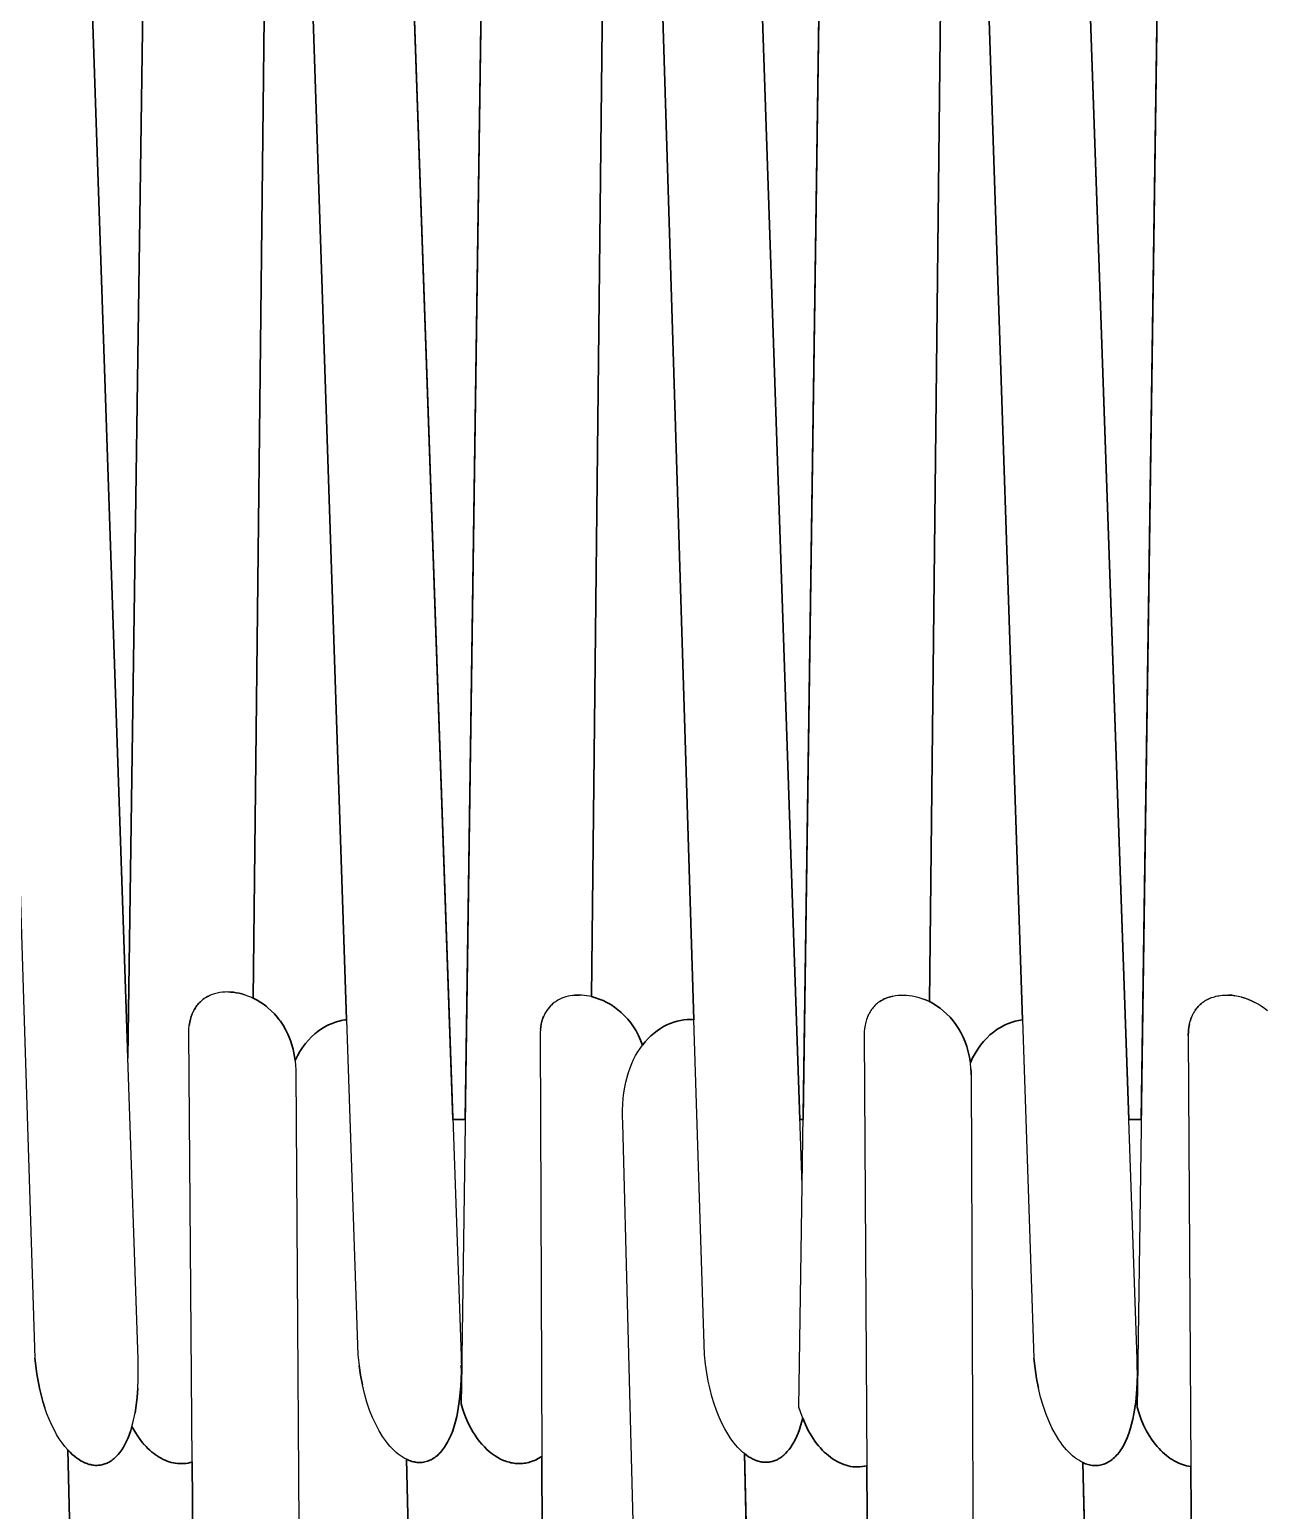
# Model space of a CAD drawing. Header units: millimetres. Extents: x 0 to 1881, y -1115 to 723.
# Drawn here: x 1385.8 to 1455.3, y -636 to -552.7 of the extents above; entities that cross this region are included whole.
import ezdxf

# ---------------------------------------------------------------- set-up
doc = ezdxf.new("R2010")
doc.units = ezdxf.units.MM
doc.layers.add('Blocks', color=7, linetype='Continuous')
doc.layers.add('Blocks$Inner', color=7, linetype='Continuous', lineweight=25, true_color=0x007f00)
doc.layers.add('Blocks$Outline', color=7, linetype='Continuous', lineweight=35, true_color=0xff3f3f)

# ---------------------------------------------------------------- blocks, each defined once
blk = doc.blocks.new('PK4 Lounge Chair Top')
at = {"layer": 'Blocks$Inner'}
for p, q in [((278.705, -325.542), (269.483, 57.745)), ((259.69, -325.542), (250.475, 57.428)), ((288.51, 57.241), (297.547, -318.291))]:
    blk.add_line(p, q, dxfattribs=at)
for points in [[(234.818, 80.001), (229.848, 226.742)], [(290.587, 57.87), (290.7, 58.037), (290.807, 58.221), (290.909, 58.421), (291.005, 58.639), (291.095, 58.873), (291.178, 59.124), (291.255, 59.392), (291.324, 59.678), (291.385, 59.981), (291.484, 60.64), (291.549, 61.371), (291.576, 62.175), (291.564, 63.053), (285.859, 226.742)], [(224.455, 303.13), (224.259, 302.558), (224.077, 301.934), (223.908, 301.257), (223.752, 300.525), (223.48, 298.897), (223.26, 297.045), (222.971, 292.643), (222.876, 287.274), (224.726, 219.629), (228.993, 82.087), (229.595, 63.116), (229.698, 62.238), (229.848, 61.424), (229.938, 61.041), (230.038, 60.674), (230.148, 60.324)], [(262.106, 303.307), (261.91, 302.735), (261.728, 302.111), (261.559, 301.434), (261.403, 300.702), (261.131, 299.074), (260.911, 297.222), (260.621, 292.82), (260.527, 287.451), (262.377, 219.81), (266.647, 82.149), (266.46, 82.156)], [(241.645, 301.657), (241.468, 300.862), (241.308, 299.998), (241.035, 298.066), (240.825, 295.853), (240.677, 293.351), (240.561, 287.451), (243.172, 200.362), (247.115, 82.145), (247.755, 63.293), (247.817, 62.709), (247.9, 62.151), (248.002, 61.62)], [(256.724, 282.222), (253.554, 60.536), (253.628, 60.288), (253.709, 60.048), (253.797, 59.815), (253.892, 59.591), (253.994, 59.375)], [(279.044, 297.889), (278.835, 295.676), (278.687, 293.174), (278.57, 287.274), (281.182, 200.184), (285.118, 82.14), (285.764, 63.116), (285.827, 62.528), (285.911, 61.967), (286.014, 61.433)], [(247.216, 294.424), (246.989, 292.056), (246.823, 289.338), (246.668, 282.337), (247.85, 226.919), (253.554, 63.23), (253.567, 62.347), (253.539, 61.54), (253.473, 60.806), (253.373, 60.144), (253.311, 59.84), (253.241, 59.553), (253.164, 59.285), (253.08, 59.033), (252.989, 58.799), (252.892, 58.581), (252.789, 58.381), (252.892, 58.581), (252.989, 58.799), (253.08, 59.033), (253.164, 59.285), (253.241, 59.553), (253.311, 59.84), (253.373, 60.144)], [(272.727, 72.836), (267.499, 226.919), (266.529, 281.603), (266.748, 289.083), (267.182, 294.424)], [(294.733, 282.045), (291.564, 60.359)], [(235.744, 58.247), (235.555, 58.474), (235.375, 58.721), (235.205, 58.986), (235.047, 59.269), (235.14, 59.635), (235.221, 60.032), (235.289, 60.457), (235.342, 60.914), (235.38, 61.401), (235.402, 61.92), (235.394, 63.053), (234.818, 80.001), (237.708, 282.222)], [(276.475, 82.463), (276.409, 82.32), (276.379, 82.245), (276.352, 82.167), (276.326, 82.087), (276.304, 82.005), (276.283, 81.92), (276.266, 81.834), (276.238, 81.653), (276.221, 81.463), (276.215, 81.263), (276.372, 57.067), (276.241, 57.037), (276.11, 57.014), (275.979, 57.001), (275.848, 56.996), (275.716, 56.998), (275.585, 57.01), (275.455, 57.028), (275.325, 57.055), (275.196, 57.09), (275.067, 57.132), (274.94, 57.182), (274.813, 57.239), (274.689, 57.303), (274.565, 57.374), (274.443, 57.453), (274.323, 57.538), (274.205, 57.63), (274.089, 57.729), (273.975, 57.834), (273.863, 57.945), (273.754, 58.063), (273.648, 58.187), (273.544, 58.317), (273.443, 58.453), (273.251, 58.743), (273.073, 59.054), (272.909, 59.387), (272.762, 59.74), (272.649, 60.043), (272.597, 60.199), (272.549, 60.359), (272.727, 72.836), (275.718, 282.045)], [(262.428, 225.176), (262.377, 219.81), (260.887, 83.444)], [(243.395, 82.059), (243.233, 82.272), (243.06, 82.471), (242.879, 82.655), (242.689, 82.824), (242.592, 82.904), (242.493, 82.979), (242.29, 83.12), (242.083, 83.245), (241.871, 83.356), (243.172, 200.362)], [(278.595, 83.527), (278.754, 83.511), (278.915, 83.486), (279.076, 83.453), (279.238, 83.412), (279.399, 83.362), (279.56, 83.304), (279.721, 83.238), (279.88, 83.163), (281.182, 200.184)], [(240.396, -172.258), (238.435, 57.272), (238.317, 57.24), (238.2, 57.215), (238.317, 57.24), (238.435, 57.272), (238.244, 81.434), (238.25, 81.632), (238.267, 81.821), (238.294, 82.001), (238.331, 82.171), (238.378, 82.332), (238.435, 82.484), (238.467, 82.557), (238.501, 82.627), (238.537, 82.695), (238.575, 82.761), (238.615, 82.824), (238.657, 82.886), (238.701, 82.945), (238.747, 83.001), (238.795, 83.056), (238.844, 83.108), (238.896, 83.158), (238.949, 83.206), (239.004, 83.252), (239.06, 83.295), (239.118, 83.337)], [(239.237, 83.413), (239.177, 83.376), (239.117, 83.337), (239.06, 83.295), (239.004, 83.252)], [(241.393, 83.547), (241.232, 83.595), (241.072, 83.634), (240.912, 83.665), (240.753, 83.687), (240.595, 83.702), (240.439, 83.708), (240.285, 83.705), (240.134, 83.694), (239.985, 83.674), (239.84, 83.646), (239.698, 83.609), (239.561, 83.564), (239.493, 83.538), (239.428, 83.51), (239.363, 83.48), (239.299, 83.447), (239.237, 83.413), (239.299, 83.447), (239.363, 83.48)], [(239.985, 83.674), (239.84, 83.646), (239.698, 83.609)], [(240.439, 83.708), (240.595, 83.702), (240.753, 83.687), (240.912, 83.665), (241.072, 83.634), (241.232, 83.595), (241.393, 83.547), (241.553, 83.492), (241.712, 83.428), (241.871, 83.356), (242.083, 83.245), (242.29, 83.12), (242.493, 82.979), (242.689, 82.824), (242.879, 82.655), (243.06, 82.471), (243.233, 82.272), (243.315, 82.167), (243.395, 82.059), (243.546, 81.832), (243.686, 81.591), (243.812, 81.336), (243.925, 81.067), (244.023, 80.784), (244.104, 80.488), (244.17, 80.178)], [(241.553, 83.492), (241.712, 83.428), (241.871, 83.356)], [(259.69, 83.492), (259.566, 83.466), (259.445, 83.434), (259.327, 83.396), (259.212, 83.352), (259.101, 83.301), (258.994, 83.243), (258.89, 83.179), (258.791, 83.109), (258.696, 83.032), (258.607, 82.949), (258.522, 82.86), (258.482, 82.812), (258.442, 82.763), (258.369, 82.66), (258.334, 82.606), (258.301, 82.551), (258.269, 82.494), (258.239, 82.435), (258.183, 82.312), (258.134, 82.182), (258.112, 82.115), (258.092, 82.046), (258.057, 81.903), (258.029, 81.753), (258.009, 81.597), (257.997, 81.433), (257.992, 81.263), (258.091, 57.592), (258.011, 57.54), (257.93, 57.491), (257.849, 57.446), (257.767, 57.404), (257.685, 57.367), (257.602, 57.332), (257.52, 57.302), (257.436, 57.275), (257.353, 57.252)], [(260.75, 83.474), (260.613, 83.497), (260.477, 83.515), (260.342, 83.527), (260.208, 83.532), (260.076, 83.531), (259.945, 83.524), (259.817, 83.511), (259.69, 83.492), (259.566, 83.466), (259.445, 83.434), (259.327, 83.396), (259.212, 83.352), (259.101, 83.301)], [(259.817, 83.511), (259.945, 83.524), (260.076, 83.531), (260.208, 83.532)], [(261.105, 83.384), (260.887, 83.444), (260.75, 83.474), (260.613, 83.497), (260.477, 83.515)], [(263.487, 80.34), (263.615, 80.536), (263.749, 80.72), (263.645, 80.998), (263.526, 81.263), (263.394, 81.513), (263.249, 81.749), (263.172, 81.861), (263.092, 81.97), (262.925, 82.177), (262.748, 82.37), (262.562, 82.548), (262.369, 82.712), (262.169, 82.861), (261.963, 82.995), (261.753, 83.115), (261.539, 83.22), (261.323, 83.309), (261.105, 83.384), (261.323, 83.309), (261.539, 83.219), (261.753, 83.115)], [(277.222, 83.249), (277.16, 83.212), (277.1, 83.173), (277.16, 83.212), (277.222, 83.249), (277.285, 83.283), (277.349, 83.315), (277.414, 83.345), (277.481, 83.373), (277.549, 83.398), (277.688, 83.443), (277.832, 83.478), (277.978, 83.505), (278.129, 83.524), (278.282, 83.533), (278.437, 83.534), (278.595, 83.527), (278.754, 83.511), (278.915, 83.486), (279.076, 83.453)], [(277.831, 83.478), (277.688, 83.443), (277.549, 83.398), (277.481, 83.373), (277.414, 83.345), (277.349, 83.315), (277.285, 83.283)], [(281.893, 80.909), (281.781, 81.172), (281.657, 81.422), (281.52, 81.658), (281.371, 81.881), (281.212, 82.09), (281.043, 82.285), (280.866, 82.467), (280.681, 82.634), (280.489, 82.788), (280.29, 82.927), (280.087, 83.053), (279.88, 83.163), (279.721, 83.238), (279.56, 83.304)], [(295.672, 83.359), (295.595, 83.326), (295.52, 83.289), (295.447, 83.25), (295.376, 83.207), (295.306, 83.162), (295.239, 83.113), (295.307, 83.162), (295.376, 83.207), (295.447, 83.25)], [(295.52, 83.289), (295.595, 83.326), (295.672, 83.359), (295.75, 83.39), (295.83, 83.417), (295.911, 83.442), (295.994, 83.464), (296.078, 83.482), (296.163, 83.498), (296.25, 83.511), (296.337, 83.521), (296.515, 83.532), (296.696, 83.531), (296.88, 83.519), (297.065, 83.496)], [(295.75, 83.39), (295.83, 83.417), (295.911, 83.442), (295.994, 83.464), (296.078, 83.482), (296.163, 83.498), (296.337, 83.521)], [(298.888, 82.642), (298.718, 82.777), (298.544, 82.901), (298.366, 83.014), (298.184, 83.117), (298, 83.208), (297.815, 83.288), (297.627, 83.357), (297.44, 83.414), (297.252, 83.461), (297.065, 83.496), (296.88, 83.519), (296.696, 83.531)], [(297.44, 83.414), (297.628, 83.357), (297.815, 83.288), (298, 83.208), (298.184, 83.117)], [(238.896, 83.158), (238.844, 83.108), (238.795, 83.056), (238.747, 83.001), (238.701, 82.945), (238.657, 82.886), (238.615, 82.824), (238.575, 82.761), (238.537, 82.695), (238.501, 82.627), (238.467, 82.557), (238.435, 82.484), (238.406, 82.409), (238.379, 82.332), (238.354, 82.253), (238.331, 82.171), (238.294, 82.001), (238.267, 81.821)], [(258.89, 83.179), (258.791, 83.109), (258.743, 83.072), (258.696, 83.032), (258.651, 82.992), (258.607, 82.949), (258.564, 82.905), (258.522, 82.86), (258.442, 82.763), (258.405, 82.713), (258.369, 82.66), (258.334, 82.606), (258.301, 82.551), (258.239, 82.435)], [(262.562, 82.548), (262.369, 82.712), (262.169, 82.861), (261.963, 82.995)], [(277.1, 83.173), (277.042, 83.132), (276.985, 83.089), (276.93, 83.043), (276.876, 82.995), (276.824, 82.945), (276.774, 82.893), (276.725, 82.839), (276.679, 82.782), (276.634, 82.723), (276.591, 82.661), (276.551, 82.597), (276.512, 82.532), (276.475, 82.463), (276.441, 82.393), (276.409, 82.32), (276.379, 82.245), (276.352, 82.167), (276.326, 82.087)], [(295.239, 83.113), (295.174, 83.061), (295.111, 83.007), (295.05, 82.949), (294.992, 82.888), (294.936, 82.824), (294.883, 82.758), (294.832, 82.688), (294.784, 82.615), (294.739, 82.538), (294.696, 82.459), (294.657, 82.377), (294.62, 82.291), (294.587, 82.203), (294.557, 82.111)], [(294.832, 82.688), (294.883, 82.758), (294.936, 82.824), (294.992, 82.888), (295.05, 82.949), (295.111, 83.007), (295.174, 83.061)], [(246.296, 81.94), (246.095, 81.852), (245.995, 81.801), (245.896, 81.748), (245.7, 81.629), (245.509, 81.494), (245.322, 81.344), (245.141, 81.179), (244.967, 80.998), (244.8, 80.801), (244.64, 80.588), (244.489, 80.36), (244.348, 80.115), (244.217, 79.855), (244.25, 79.541), (244.261, 79.381), (244.266, 79.216), (244.512, 42.315), (255.26, -373.039), (255.379, -373.059), (255.497, -373.085)], [(244.967, 80.998), (245.141, 81.179), (245.322, 81.344), (245.509, 81.494), (245.7, 81.629), (245.896, 81.748), (246.094, 81.851), (246.296, 81.94), (246.5, 82.014), (246.704, 82.072), (246.91, 82.116)], [(247.115, 82.145), (247.012, 82.132), (246.91, 82.116), (246.807, 82.096), (246.704, 82.072), (246.602, 82.045), (246.5, 82.014)], [(258.009, 81.597), (258.029, 81.753), (258.057, 81.903), (258.092, 82.046), (258.134, 82.182), (258.158, 82.248), (258.183, 82.312)], [(263.249, 81.749), (263.092, 81.97), (262.925, 82.177)], [(270.022, 57.408), (269.962, 57.436), (269.841, 57.499), (269.721, 57.572), (269.602, 57.654), (269.483, 57.745), (269.384, 57.828), (269.286, 57.918), (269.189, 58.014), (269.093, 58.115), (268.905, 58.337), (268.722, 58.583), (268.544, 58.853), (268.374, 59.146), (268.212, 59.462), (268.058, 59.801), (267.914, 60.163), (267.781, 60.546), (267.658, 60.952), (267.548, 61.378), (267.451, 61.826), (267.367, 62.295), (267.299, 62.784), (267.246, 63.293), (266.647, 82.149), (266.554, 82.154), (266.46, 82.156), (266.272, 82.151), (266.081, 82.134), (265.89, 82.104), (265.698, 82.061), (265.507, 82.005), (265.317, 81.937), (265.128, 81.855), (264.942, 81.76), (264.758, 81.652), (264.578, 81.531), (264.402, 81.396), (264.578, 81.53), (264.758, 81.652)], [(266.272, 82.151), (266.081, 82.134), (265.89, 82.104), (265.698, 82.061), (265.507, 82.005)], [(276.283, 81.92), (276.266, 81.834), (276.238, 81.653)], [(282.221, 79.391), (282.185, 79.724), (282.136, 80.04), (282.071, 80.343), (281.989, 80.632), (281.893, 80.909), (281.781, 81.172), (281.657, 81.422), (281.52, 81.658), (281.371, 81.881), (281.212, 82.09), (281.044, 82.285)], [(282.313, 79.999), (282.453, 80.256), (282.604, 80.497), (282.763, 80.721), (282.931, 80.928), (283.107, 81.118), (283.29, 81.292), (283.479, 81.45), (283.674, 81.592), (283.773, 81.656), (283.873, 81.717), (284.076, 81.827), (284.281, 81.921), (284.385, 81.962), (284.489, 81.999), (284.699, 82.061)], [(283.873, 81.717), (283.674, 81.592), (283.479, 81.45), (283.29, 81.292), (283.107, 81.118), (282.931, 80.928)], [(285.118, 82.14), (285.013, 82.126), (284.908, 82.108), (284.804, 82.087), (284.699, 82.061), (284.594, 82.032), (284.489, 81.999), (284.281, 81.921), (284.178, 81.876), (284.076, 81.827)], [(294.438, 81.263), (294.446, 81.494), (294.456, 81.605), (294.469, 81.712), (294.486, 81.817), (294.506, 81.918), (294.529, 82.016), (294.556, 82.111), (294.587, 82.203), (294.62, 82.291)], [(294.506, 81.918), (294.486, 81.817), (294.469, 81.712), (294.456, 81.605), (294.446, 81.494), (294.438, 81.263), (294.584, 57.022), (296.273, -172.429), (297.449, -257.209), (297.547, -318.291), (297.864, -388.573)], [(243.686, 81.591), (243.812, 81.336), (243.925, 81.067), (243.976, 80.927), (244.023, 80.784), (244.104, 80.488), (244.17, 80.178), (244.217, 79.855), (244.25, 79.541), (244.261, 79.381), (244.266, 79.216)], [(244.8, 80.801), (244.64, 80.588), (244.489, 80.36), (244.348, 80.115), (244.217, 79.855)], [(262.962, 79.186), (263.05, 79.44), (263.147, 79.683), (263.253, 79.914), (263.367, 80.133), (263.487, 80.34), (263.615, 80.536), (263.749, 80.72), (263.903, 80.91), (264.064, 81.085), (264.23, 81.247), (264.402, 81.396)], [(263.749, 80.72), (263.645, 80.998), (263.527, 81.263)], [(282.763, 80.721), (282.603, 80.497), (282.453, 80.256), (282.313, 79.999), (282.185, 79.724), (282.136, 80.04), (282.071, 80.343), (281.989, 80.632)], [(274.783, -373.378), (274.684, -373.323), (274.584, -373.272), (274.483, -373.225), (274.381, -373.183), (274.278, -373.145), (264.049, 22.161), (262.647, 76.332), (262.633, 76.7), (262.633, 77.056), (262.645, 77.398), (262.67, 77.728), (262.706, 78.044), (262.754, 78.348), (262.813, 78.64), (262.882, 78.919), (262.962, 79.186), (263.05, 79.44), (263.147, 79.683)], [(282.237, 79.045), (282.233, 79.22), (282.221, 79.391), (282.233, 79.22), (282.237, 79.045), (282.341, 50.111), (283.188, -175.76), (284.436, -373.734)], [(262.633, 76.7), (262.633, 77.056), (262.645, 77.398), (262.67, 77.728), (262.706, 78.044), (262.754, 78.348), (262.813, 78.64), (262.882, 78.919)], [(267.781, 60.546), (267.658, 60.952), (267.548, 61.378), (267.451, 61.826), (267.367, 62.295), (267.299, 62.784), (267.246, 63.293)], [(231.447, 57.949), (231.282, 58.142), (231.12, 58.353), (230.963, 58.582), (230.811, 58.829), (230.665, 59.093), (230.525, 59.375), (230.391, 59.674), (230.266, 59.991), (230.148, 60.324), (230.038, 60.674), (229.848, 61.424), (229.698, 62.238), (229.595, 63.116)], [(249.35, 58.413), (249.142, 58.708), (248.943, 59.035), (248.754, 59.392), (248.576, 59.779), (248.41, 60.196), (248.259, 60.642), (248.122, 61.117), (248.002, 61.62), (247.9, 62.151), (247.817, 62.709)], [(289.398, 57.083), (289.325, 57.075), (289.252, 57.072), (289.216, 57.072), (289.179, 57.073), (289.105, 57.077), (289.031, 57.085), (288.957, 57.096), (288.883, 57.111), (288.809, 57.13), (288.734, 57.153), (288.66, 57.179), (288.585, 57.208), (288.51, 57.241), (288.393, 57.301), (288.277, 57.369), (288.161, 57.445), (288.045, 57.531), (287.931, 57.624), (287.817, 57.726), (287.704, 57.837), (287.593, 57.956), (287.484, 58.083), (287.376, 58.218), (287.27, 58.361), (287.166, 58.512), (286.965, 58.838), (286.773, 59.196), (286.593, 59.584), (286.426, 60.002), (286.273, 60.45), (286.135, 60.927), (286.014, 61.433), (285.911, 61.967), (285.827, 62.528), (285.764, 63.116)], [(235.38, 61.401), (235.342, 60.914), (235.289, 60.457), (235.221, 60.032)], [(286.965, 58.838), (286.773, 59.196), (286.593, 59.584), (286.426, 60.002), (286.273, 60.45), (286.135, 60.927)], [(291.549, 61.371), (291.484, 60.64), (291.385, 59.981)], [(253.554, 60.536), (253.628, 60.288), (253.709, 60.048), (253.797, 59.815), (253.892, 59.591), (253.994, 59.375), (254.102, 59.168), (254.216, 58.969), (254.336, 58.78), (254.461, 58.6), (254.591, 58.43), (254.726, 58.269), (254.865, 58.118), (255.009, 57.978), (255.156, 57.849), (255.307, 57.73), (255.46, 57.622), (255.617, 57.525), (255.776, 57.44), (255.938, 57.367), (256.019, 57.335), (256.101, 57.305), (256.183, 57.279), (256.266, 57.256), (256.348, 57.236), (256.432, 57.22), (256.515, 57.206)], [(272.501, 58.902), (272.573, 59.095), (272.641, 59.299), (272.762, 59.74), (272.649, 60.043), (272.549, 60.359)], [(292.794, 58.03), (292.6, 58.256), (292.416, 58.502), (292.242, 58.767), (292.08, 59.051), (291.93, 59.353), (291.793, 59.672), (291.671, 60.007), (291.564, 60.359), (291.671, 60.007), (291.793, 59.672), (291.93, 59.353), (292.08, 59.051), (292.242, 58.767), (292.416, 58.502), (292.6, 58.256), (292.696, 58.141), (292.794, 58.03), (292.895, 57.925), (292.997, 57.825), (293.102, 57.73), (293.208, 57.641), (293.316, 57.557), (293.426, 57.479)], [(230.811, 58.829), (230.665, 59.093), (230.525, 59.375)], [(238.2, 57.215), (238.082, 57.196), (237.964, 57.185), (237.846, 57.18), (237.728, 57.182), (237.61, 57.19), (237.493, 57.205), (237.376, 57.226), (237.259, 57.253), (237.144, 57.287), (237.029, 57.326), (236.914, 57.372), (236.801, 57.423), (236.689, 57.481), (236.578, 57.544), (236.468, 57.613), (236.359, 57.688), (236.253, 57.768), (236.147, 57.853), (236.044, 57.944), (235.942, 58.04), (235.842, 58.141), (235.744, 58.247), (235.648, 58.358), (235.555, 58.474), (235.375, 58.721), (235.205, 58.986), (235.047, 59.269), (234.978, 59.043), (234.905, 58.83), (234.826, 58.629), (234.744, 58.442)], [(254.102, 59.168), (254.216, 58.969), (254.336, 58.78), (254.461, 58.6), (254.591, 58.43), (254.726, 58.269), (254.865, 58.118), (255.009, 57.978)], [(268.544, 58.853), (268.374, 59.146), (268.212, 59.462)], [(272.762, 59.74), (272.641, 59.299), (272.573, 59.095)], [(272.909, 59.387), (273.073, 59.054), (273.251, 58.743), (273.346, 58.595), (273.443, 58.453), (273.544, 58.317)], [(232.971, 57.086), (232.908, 57.091), (232.844, 57.099), (232.78, 57.11), (232.716, 57.124), (232.651, 57.14), (232.587, 57.159), (232.523, 57.18), (232.458, 57.205), (232.394, 57.232), (232.33, 57.261), (232.201, 57.329), (232.073, 57.406), (231.946, 57.494), (231.819, 57.593), (231.694, 57.701), (231.57, 57.82), (231.447, 57.949), (231.282, 58.142), (231.12, 58.353)], [(234.905, 58.83), (234.826, 58.629), (234.744, 58.442), (234.656, 58.266), (234.565, 58.104), (234.47, 57.954)], [(250.775, 57.311), (250.7, 57.335), (250.625, 57.362), (250.55, 57.393), (250.475, 57.428), (250.359, 57.489), (250.243, 57.558), (250.128, 57.636), (250.014, 57.722), (249.9, 57.817), (249.787, 57.92), (249.676, 58.031), (249.566, 58.15), (249.457, 58.278), (249.35, 58.413), (249.245, 58.557), (249.142, 58.708)], [(252.789, 58.381), (252.681, 58.198), (252.567, 58.031), (252.509, 57.953), (252.449, 57.88)], [(269.189, 58.014), (269.094, 58.115), (268.905, 58.337)], [(272.346, 58.549), (272.426, 58.72), (272.501, 58.902), (272.426, 58.72), (272.346, 58.549), (272.262, 58.389), (272.175, 58.24), (272.085, 58.102), (271.991, 57.974), (271.895, 57.857), (271.795, 57.751), (271.745, 57.702), (271.693, 57.655), (271.641, 57.611)], [(287.484, 58.083), (287.376, 58.218), (287.27, 58.361)], [(290.909, 58.421), (290.807, 58.221), (290.7, 58.037), (290.644, 57.951), (290.587, 57.87), (290.529, 57.792), (290.47, 57.719), (290.41, 57.65), (290.348, 57.584), (290.286, 57.523), (290.348, 57.584), (290.41, 57.65)], [(232.33, 57.261), (232.265, 57.294), (232.201, 57.329), (232.073, 57.406), (231.946, 57.494), (231.819, 57.593), (231.694, 57.701), (231.57, 57.82), (231.447, 57.949), (241.35, -353.794), (241.806, -361.435)], [(234.656, 58.266), (234.565, 58.104), (234.47, 57.954), (234.37, 57.816), (234.268, 57.69), (234.215, 57.632), (234.162, 57.577), (234.108, 57.524), (234.053, 57.475), (233.998, 57.429), (233.941, 57.385), (233.885, 57.345), (233.827, 57.307), (233.769, 57.273), (233.71, 57.241), (233.651, 57.213), (233.591, 57.187), (233.531, 57.164), (233.47, 57.144), (233.409, 57.127), (233.348, 57.113), (233.286, 57.101), (233.223, 57.093), (233.161, 57.087), (233.098, 57.084), (233.035, 57.083), (232.971, 57.086), (233.035, 57.083), (233.098, 57.084), (233.161, 57.087)], [(233.885, 57.345), (233.941, 57.385), (233.998, 57.429), (234.053, 57.475)], [(236.044, 57.944), (236.147, 57.853), (236.253, 57.768), (236.359, 57.688)], [(250.243, 57.558), (250.128, 57.636), (250.014, 57.722), (249.9, 57.817), (249.787, 57.92), (249.676, 58.031)], [(252.134, 57.576), (252.199, 57.629), (252.263, 57.686), (252.326, 57.746), (252.388, 57.811), (252.449, 57.88), (252.388, 57.811), (252.326, 57.746), (252.263, 57.685), (252.199, 57.629), (252.134, 57.576), (252.068, 57.527), (252.001, 57.482), (251.933, 57.441)], [(252.681, 58.198), (252.625, 58.112), (252.567, 58.031)], [(259.419, -257.209), (258.091, 57.592), (258.011, 57.539), (257.93, 57.491)], [(255.938, 57.367), (255.776, 57.44), (255.617, 57.525)], [(270.264, 57.319), (270.204, 57.338), (270.143, 57.359), (270.083, 57.382), (270.022, 57.408), (269.962, 57.436), (269.841, 57.499)], [(271.895, 57.857), (271.795, 57.751), (271.693, 57.655), (271.641, 57.611), (271.589, 57.57), (271.535, 57.531), (271.481, 57.495), (271.427, 57.462), (271.372, 57.431), (271.317, 57.402), (271.261, 57.376), (271.205, 57.353), (271.148, 57.332), (271.091, 57.314)], [(273.648, 58.187), (273.754, 58.063), (273.863, 57.945), (273.975, 57.834), (274.089, 57.729)], [(290.286, 57.523), (290.222, 57.466), (290.158, 57.412), (290.092, 57.363), (290.026, 57.317), (289.959, 57.276), (289.891, 57.238), (289.823, 57.204), (289.753, 57.174), (289.683, 57.148), (289.613, 57.126), (289.541, 57.108), (289.47, 57.093), (289.398, 57.083), (289.325, 57.075), (289.252, 57.072), (289.179, 57.073)], [(293.763, 57.279), (293.649, 57.34), (293.536, 57.407), (293.426, 57.479), (293.316, 57.557), (293.208, 57.641)], [(232.844, 57.099), (232.78, 57.11), (232.716, 57.124), (232.651, 57.14), (232.587, 57.159), (232.523, 57.18), (232.458, 57.205)], [(233.47, 57.144), (233.409, 57.127), (233.348, 57.113), (233.286, 57.101)], [(237.029, 57.326), (237.144, 57.287), (237.259, 57.253), (237.376, 57.226), (237.493, 57.205), (237.61, 57.19), (237.728, 57.182), (237.846, 57.18), (237.964, 57.185), (238.082, 57.196)], [(251.441, 57.264), (251.368, 57.254), (251.295, 57.248), (251.258, 57.247), (251.222, 57.246), (251.148, 57.248), (251.074, 57.253), (250.999, 57.262), (250.925, 57.275), (250.85, 57.291), (250.775, 57.311), (250.7, 57.335), (250.625, 57.362)], [(251.726, 57.342), (251.656, 57.317), (251.585, 57.295), (251.513, 57.278), (251.441, 57.264), (251.368, 57.254), (251.295, 57.248), (251.222, 57.246), (251.148, 57.248), (251.074, 57.253), (250.999, 57.262), (250.925, 57.275)], [(251.796, 57.371), (251.865, 57.404), (251.933, 57.441), (251.865, 57.404), (251.796, 57.371), (251.726, 57.342), (251.656, 57.317), (251.585, 57.295)], [(256.85, 57.184), (256.934, 57.187), (257.018, 57.193), (257.102, 57.202), (257.186, 57.215), (257.27, 57.232), (257.353, 57.252), (257.27, 57.232), (257.186, 57.215), (257.102, 57.202), (257.018, 57.193), (256.934, 57.187), (256.85, 57.184), (256.766, 57.185), (256.682, 57.188), (256.599, 57.196), (256.515, 57.206), (256.432, 57.22), (256.348, 57.236), (256.266, 57.256), (256.183, 57.279)], [(257.685, 57.367), (257.602, 57.332), (257.52, 57.302)], [(270.976, 57.285), (270.918, 57.274), (270.86, 57.266), (270.801, 57.26), (270.742, 57.257), (270.683, 57.256), (270.624, 57.258), (270.564, 57.262), (270.504, 57.269), (270.444, 57.278), (270.384, 57.289), (270.324, 57.303), (270.264, 57.319), (270.324, 57.303), (270.384, 57.289), (270.444, 57.277), (270.504, 57.269)], [(271.261, 57.376), (271.205, 57.353), (271.148, 57.332), (271.091, 57.314), (271.034, 57.298), (270.976, 57.285), (270.918, 57.274), (270.86, 57.266)], [(274.443, 57.453), (274.565, 57.374), (274.689, 57.303), (274.813, 57.239), (274.94, 57.182), (275.067, 57.132)], [(275.196, 57.09), (275.325, 57.055), (275.455, 57.028), (275.585, 57.009), (275.716, 56.998), (275.848, 56.996), (275.979, 57.001), (276.11, 57.014)], [(276.372, 57.067), (278.434, -257.209)], [(289.031, 57.085), (288.957, 57.096), (288.883, 57.111)], [(289.891, 57.238), (289.823, 57.204), (289.753, 57.174)], [(294.465, 57.04), (294.346, 57.064), (294.228, 57.095), (294.11, 57.132), (293.993, 57.175), (293.878, 57.224), (293.763, 57.279), (293.878, 57.224), (293.994, 57.175), (294.11, 57.132)], [(294.584, 57.022), (294.465, 57.04), (294.346, 57.064), (294.228, 57.095)]]:
    blk.add_lwpolyline(points, dxfattribs=at)
at = {"layer": 'Blocks$Outline'}
for points in [[(229.848, 226.742), (234.818, 80.001), (237.708, 282.222)], [(247.85, 226.919), (253.091, 76.529), (253.783, 76.529), (256.724, 282.222)], [(267.499, 226.919), (272.602, 76.529), (272.78, 76.529), (275.718, 282.045)], [(285.859, 226.742), (291.094, 76.529), (291.795, 76.529), (294.733, 282.045)], [(259.419, -257.209), (258.091, 57.592), (258.011, 57.54), (257.93, 57.491), (257.849, 57.446), (257.767, 57.404), (257.685, 57.367), (257.685, 57.367), (257.602, 57.332), (257.52, 57.302), (257.436, 57.275), (257.353, 57.252), (257.27, 57.232), (257.186, 57.215), (257.102, 57.202), (257.018, 57.193), (256.934, 57.187), (256.85, 57.184), (256.766, 57.185), (256.682, 57.188), (256.599, 57.196), (256.515, 57.206), (256.432, 57.22), (256.348, 57.236), (256.266, 57.256), (256.183, 57.279), (256.101, 57.305), (256.019, 57.335), (255.938, 57.367), (255.776, 57.44), (255.617, 57.525), (255.46, 57.622), (255.307, 57.73), (255.156, 57.849), (255.009, 57.978), (254.865, 58.118), (254.726, 58.269), (254.591, 58.43), (254.461, 58.6), (254.336, 58.78), (254.216, 58.969), (254.102, 59.168), (253.994, 59.375), (253.892, 59.591), (253.797, 59.815), (253.709, 60.048), (253.628, 60.288), (253.554, 60.536), (253.586, 62.716), (253.562, 62.716), (253.567, 62.347), (253.539, 61.54), (253.473, 60.806), (253.373, 60.144), (253.311, 59.84), (253.241, 59.553), (253.164, 59.285), (253.08, 59.033), (252.989, 58.799), (252.892, 58.581), (252.789, 58.381), (252.681, 58.198), (252.625, 58.112), (252.567, 58.031), (252.509, 57.953), (252.449, 57.88), (252.388, 57.811), (252.326, 57.746), (252.263, 57.686), (252.199, 57.629), (252.134, 57.576), (252.068, 57.527), (252.001, 57.482), (251.933, 57.441), (251.865, 57.404), (251.796, 57.371), (251.726, 57.342), (251.656, 57.317), (251.585, 57.295), (251.513, 57.278), (251.441, 57.264), (251.368, 57.254), (251.295, 57.248), (251.222, 57.246), (251.148, 57.248), (251.074, 57.253), (250.999, 57.262), (250.925, 57.275), (250.85, 57.291), (250.775, 57.311), (250.7, 57.335), (250.625, 57.362), (250.55, 57.393), (250.475, 57.428), (259.69, -325.542)], [(296.273, -172.429), (294.584, 57.022), (294.465, 57.04), (294.465, 57.04), (294.346, 57.064), (294.228, 57.095), (294.11, 57.132), (293.994, 57.175), (293.878, 57.224), (293.763, 57.279), (293.649, 57.34), (293.536, 57.407), (293.426, 57.479), (293.316, 57.557), (293.208, 57.641), (293.102, 57.73), (292.997, 57.825), (292.895, 57.925), (292.794, 58.03), (292.696, 58.141), (292.6, 58.256), (292.416, 58.502), (292.242, 58.767), (292.08, 59.051), (291.93, 59.353), (291.793, 59.672), (291.671, 60.007), (291.564, 60.359), (291.598, 62.716), (291.569, 62.716), (291.576, 62.175), (291.549, 61.371), (291.484, 60.64), (291.385, 59.981), (291.324, 59.678), (291.255, 59.392), (291.178, 59.124), (291.095, 58.873), (291.005, 58.639), (290.909, 58.421), (290.807, 58.221), (290.7, 58.037), (290.644, 57.951), (290.587, 57.87), (290.529, 57.792), (290.47, 57.719), (290.41, 57.65), (290.348, 57.584), (290.286, 57.523), (290.286, 57.523), (290.222, 57.466), (290.158, 57.412), (290.092, 57.363), (290.026, 57.317), (289.959, 57.276), (289.891, 57.238), (289.823, 57.204), (289.753, 57.174), (289.753, 57.174), (289.683, 57.148), (289.613, 57.126), (289.541, 57.108), (289.47, 57.093), (289.398, 57.083), (289.398, 57.083), (289.325, 57.075), (289.252, 57.072), (289.216, 57.072), (289.179, 57.073), (289.179, 57.073), (289.105, 57.077), (289.031, 57.085), (288.957, 57.096), (288.883, 57.111), (288.809, 57.13), (288.734, 57.153), (288.66, 57.179), (288.585, 57.208), (288.51, 57.241), (297.547, -318.291)], [(240.396, -172.258), (238.435, 57.272), (238.317, 57.24), (238.2, 57.215), (238.2, 57.215), (238.082, 57.196), (237.964, 57.185), (237.846, 57.18), (237.728, 57.182), (237.61, 57.19), (237.493, 57.205), (237.376, 57.226), (237.259, 57.253), (237.144, 57.287), (237.029, 57.326), (236.914, 57.372), (236.801, 57.423), (236.689, 57.481), (236.578, 57.544), (236.468, 57.613), (236.359, 57.688), (236.253, 57.767), (236.147, 57.853), (236.044, 57.944), (235.942, 58.04), (235.842, 58.141), (235.744, 58.247), (235.648, 58.358), (235.555, 58.474), (235.375, 58.721), (235.205, 58.986), (235.047, 59.269), (234.978, 59.043), (234.905, 58.83), (234.827, 58.629), (234.744, 58.442), (234.656, 58.266), (234.565, 58.104), (234.47, 57.954), (234.37, 57.816), (234.268, 57.69), (234.215, 57.632), (234.162, 57.577), (234.108, 57.524), (234.053, 57.475), (233.998, 57.429), (233.941, 57.385), (233.885, 57.345), (233.827, 57.307), (233.769, 57.273), (233.71, 57.241), (233.651, 57.213), (233.591, 57.187), (233.531, 57.164), (233.47, 57.144), (233.47, 57.144), (233.409, 57.127), (233.348, 57.113), (233.286, 57.101), (233.286, 57.101), (233.223, 57.093), (233.161, 57.087), (233.098, 57.084), (233.035, 57.083), (232.971, 57.086), (232.971, 57.086), (232.908, 57.091), (232.844, 57.099), (232.78, 57.11), (232.716, 57.124), (232.651, 57.14), (232.587, 57.159), (232.523, 57.18), (232.458, 57.205), (232.458, 57.205), (232.394, 57.232), (232.33, 57.261), (232.265, 57.294), (232.201, 57.329), (232.073, 57.406), (231.946, 57.494), (231.819, 57.593), (231.694, 57.701), (231.57, 57.82), (231.447, 57.949), (241.35, -353.794)], [(278.434, -257.209), (276.372, 57.067), (276.241, 57.037), (276.11, 57.014), (275.979, 57.001), (275.848, 56.996), (275.716, 56.998), (275.585, 57.01), (275.455, 57.028), (275.325, 57.055), (275.196, 57.09), (275.067, 57.132), (274.94, 57.182), (274.813, 57.239), (274.689, 57.303), (274.565, 57.374), (274.443, 57.453), (274.323, 57.538), (274.205, 57.63), (274.089, 57.729), (274.089, 57.729), (273.975, 57.834), (273.863, 57.945), (273.754, 58.063), (273.648, 58.187), (273.544, 58.317), (273.443, 58.453), (273.346, 58.595), (273.251, 58.743), (273.073, 59.054), (272.909, 59.387), (272.909, 59.387), (272.762, 59.74), (272.641, 59.299), (272.573, 59.095), (272.501, 58.902), (272.426, 58.72), (272.346, 58.549), (272.262, 58.389), (272.175, 58.24), (272.085, 58.102), (271.991, 57.974), (271.895, 57.857), (271.795, 57.751), (271.745, 57.702), (271.693, 57.655), (271.641, 57.611), (271.589, 57.57), (271.535, 57.531), (271.481, 57.495), (271.427, 57.462), (271.372, 57.431), (271.317, 57.402), (271.261, 57.376), (271.205, 57.353), (271.149, 57.332), (271.091, 57.314), (271.034, 57.298), (270.976, 57.285), (270.918, 57.274), (270.86, 57.266), (270.801, 57.26), (270.742, 57.257), (270.683, 57.256), (270.624, 57.258), (270.564, 57.262), (270.504, 57.269), (270.444, 57.278), (270.384, 57.289), (270.324, 57.303), (270.264, 57.319), (270.204, 57.338), (270.143, 57.359), (270.083, 57.382), (270.022, 57.408), (270.022, 57.408), (269.962, 57.436), (269.841, 57.499), (269.721, 57.572), (269.602, 57.654), (269.483, 57.745), (278.705, -325.542)]]:
    blk.add_lwpolyline(points, dxfattribs=at)
for points in [[(263.092, 81.97), (263.092, 81.97), (263.172, 81.861), (263.249, 81.749), (263.394, 81.513), (263.526, 81.263), (263.645, 80.998), (263.749, 80.72), (263.903, 80.91), (264.064, 81.085), (264.23, 81.247), (264.402, 81.396), (264.402, 81.396), (264.578, 81.53), (264.758, 81.652), (264.942, 81.76), (265.128, 81.855), (265.317, 81.937), (265.507, 82.005), (265.698, 82.061), (265.89, 82.104), (266.081, 82.134), (266.272, 82.151), (266.46, 82.156), (266.554, 82.154), (266.647, 82.149), (262.377, 219.81), (260.887, 83.444), (261.105, 83.384), (261.323, 83.309), (261.539, 83.219), (261.753, 83.115), (261.963, 82.995), (262.169, 82.861), (262.369, 82.712), (262.562, 82.548), (262.748, 82.37), (262.925, 82.177)], [(244.17, 80.178), (244.217, 79.855), (244.348, 80.115), (244.489, 80.36), (244.64, 80.588), (244.8, 80.801), (244.967, 80.998), (245.141, 81.179), (245.322, 81.344), (245.509, 81.494), (245.7, 81.629), (245.896, 81.748), (245.995, 81.801), (246.094, 81.851), (246.296, 81.94), (246.296, 81.94), (246.5, 82.014), (246.602, 82.045), (246.704, 82.072), (246.807, 82.096), (246.91, 82.116), (247.012, 82.132), (247.115, 82.145), (243.172, 200.362), (241.871, 83.356), (242.083, 83.245), (242.29, 83.12), (242.493, 82.979), (242.592, 82.904), (242.689, 82.824), (242.879, 82.655), (243.06, 82.471), (243.233, 82.272), (243.315, 82.167), (243.395, 82.059), (243.546, 81.832), (243.686, 81.591), (243.812, 81.336), (243.925, 81.067), (243.976, 80.927), (244.023, 80.784), (244.104, 80.488)], [(282.313, 79.999), (282.453, 80.256), (282.604, 80.497), (282.763, 80.721), (282.763, 80.721), (282.931, 80.928), (283.107, 81.118), (283.29, 81.292), (283.479, 81.45), (283.674, 81.592), (283.773, 81.656), (283.873, 81.717), (284.076, 81.827), (284.178, 81.876), (284.281, 81.921), (284.385, 81.962), (284.489, 81.999), (284.594, 82.032), (284.699, 82.061), (284.699, 82.061), (284.804, 82.087), (284.908, 82.108), (285.013, 82.126), (285.118, 82.14), (281.182, 200.184), (279.88, 83.163), (280.087, 83.053), (280.29, 82.927), (280.489, 82.788), (280.681, 82.634), (280.866, 82.467), (281.043, 82.285), (281.212, 82.09), (281.371, 81.881), (281.52, 81.658), (281.657, 81.422), (281.781, 81.172), (281.893, 80.909), (281.989, 80.632), (282.071, 80.343), (282.136, 80.04), (282.185, 79.724)]]:
    blk.add_lwpolyline(points, close=True, dxfattribs=at)

msp = doc.modelspace()

# ---------------------------------------------------------------- block references
at = {"layer": 'Blocks'}
msp.add_blockref('PK4 Lounge Chair Top', (1156.535, -690.536), dxfattribs=at)

doc.saveas('drawing.dxf')
